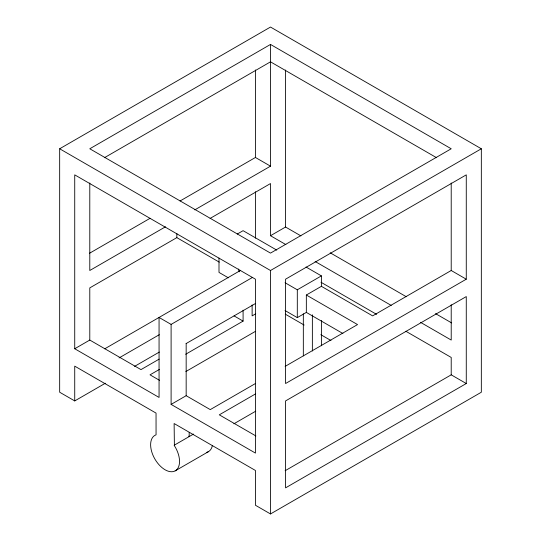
<?xml version="1.0" encoding="UTF-8"?>
<svg xmlns="http://www.w3.org/2000/svg" width="541" height="541" viewBox="0 0 541 541"><rect width="100%" height="100%" fill="white"/><g stroke="black" fill="none" stroke-linecap="round" stroke-linejoin="round"><path stroke-width="0.81" d="M59.666 148.775L270.5 27.05L481.334 148.775L481.334 392.225L270.5 513.95L255.44 505.253L255.44 470.474L174.121 423.529L174.398 445.703A20.443 11.807 60 0 1 179.531 460.831L179.538 461.656A20.443 11.807 60 0 1 165.248 469.879A20.443 11.807 60 0 1 150.635 445.344L150.628 444.526A20.443 11.807 60 0 1 156.058 434.836L156.045 413.094L74.726 366.142L74.726 400.922L59.666 392.225L59.666 148.775L270.5 270.5L481.334 148.775M270.5 44.436L89.786 148.775L270.5 253.107L451.214 148.775L270.5 44.436L270.5 166.168L194.801 209.867M104.42 157.715L270.5 61.83L436.58 157.715M89.36 253.357L150.087 218.3M180.079 200.982L255.44 157.472L270.5 166.168M165.485 226.794L89.786 270.5L89.786 182.993M219.254 262.128L176.833 237.634L89.786 287.886L89.786 340.059L140.985 369.618L159.162 359.123M210.084 218.436L270.5 183.555L270.5 235.72L285.864 244.593M237.249 234.05L243.092 230.676L276.755 250.118M252.539 277.391L171.105 324.404L171.105 404.398L255.44 453.088L255.44 279.19L74.726 174.858L74.726 348.749L89.786 340.059M270.5 235.72L285.56 227.031L300.924 235.896M104.724 348.823L240.495 270.432M119.047 357.939L159.291 334.71M74.726 400.922L105.367 383.231M134.547 366.385L159.352 352.063M186.07 343.596L255.453 303.535M159.473 369.381L150.026 374.839L159.514 380.316M185.651 354.267L243.092 321.104L243.092 310.162M255.731 313.807L252.126 315.89L252.126 304.948M285.06 282.733L297.307 289.8L321.401 275.89L321.401 286.324L372.607 315.883L451.214 270.5L466.274 279.197L466.274 174.858L285.56 279.19L285.56 383.528L466.274 279.197M342.913 333.526L306.341 312.407L306.341 295.021L321.401 286.324M185.84 371.545L255.284 331.45M285.06 310.554L297.307 317.628L306.341 312.407M171.105 404.398L186.165 395.701L210.26 409.611L255.338 383.589M285.127 366.385L357.547 324.58L306.341 295.021M255.65 393.841L219.294 414.832L255.873 435.945M174.121 445.277L193.516 434.078M233.868 423.806L255.731 411.187M175.169 470.873L208.305 451.742M285.134 470.724L451.214 374.839L466.274 383.528L466.274 296.583L285.56 400.922L285.56 487.867L466.274 383.528M330.193 252.796L406.277 296.725M435.546 313.624L451.64 322.916M315.132 261.492L391.217 305.422M420.485 322.314L451.214 340.059L451.214 304.718M306.03 267.017L321.401 275.89M320.982 282.26L376.59 314.362M405.851 331.261L451.214 357.445L451.214 374.839M228.356 277.817L218.997 272.414L218.997 258.077M285.256 314.145L304.13 325.04M320.82 334.683L330.984 340.546M234.057 315.89L243.092 321.104M171.105 324.404L159.061 317.452L159.061 397.439L74.726 348.749M188.904 436.174L189.181 436.587L189.181 432.401M451.214 182.993L451.214 270.5M321.401 320.543L321.401 345.787M312.367 314.821L312.367 351.001M303.332 313.814L303.332 355.883M297.307 289.8L297.307 317.628M285.56 70.019L285.56 227.031M270.5 270.5L270.5 513.95M255.44 69.965L255.44 157.472M255.44 191.744L255.44 238.168M186.165 343.535L186.165 395.701M176.833 233.496L176.833 237.634M239.217 271.812A6.391 3.686 60 0 1 238.581 269.019M212.356 445.595A20.443 11.807 60 0 1 206.676 452.384"/></g></svg>
